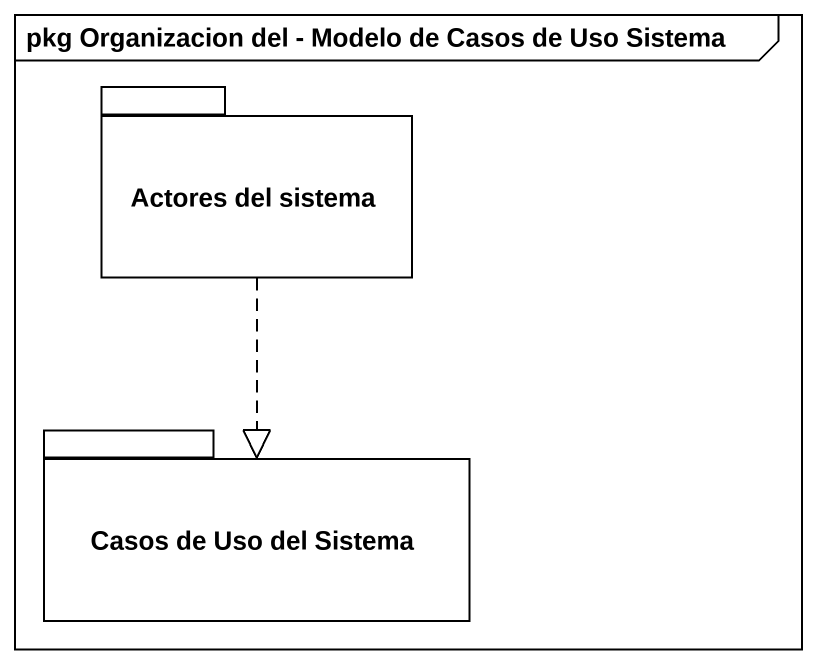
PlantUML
@startuml
mainframe pkg Organizacion del - Modelo de Casos de Uso Sistema
package "Actores del sistema" as Actores_del_sistema {
}
package "Casos de Uso del Sistema" as Casos_de_Uso_del_Sistema {
}
Actores_del_sistema ..|> Casos_de_Uso_del_Sistema
@enduml
